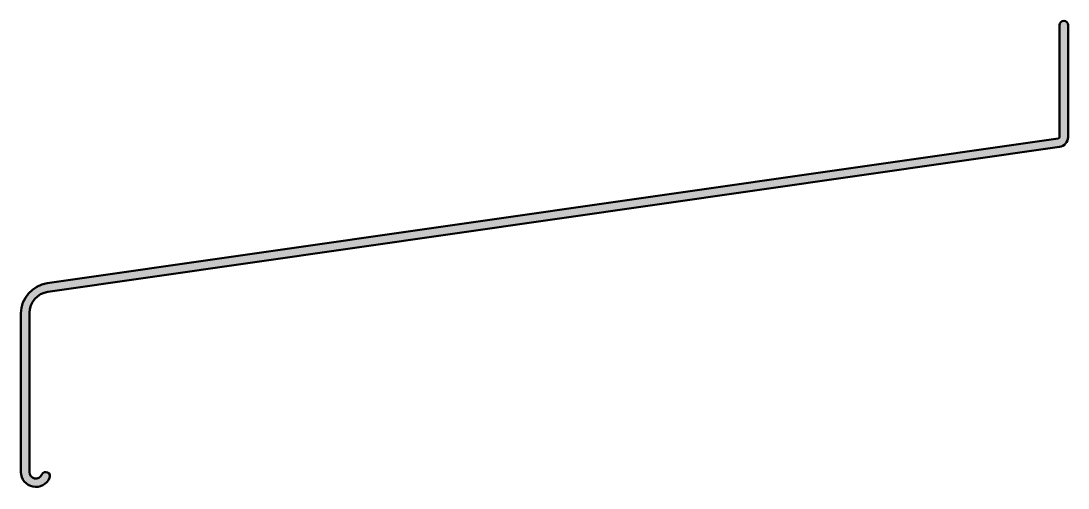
# Model space of a CAD drawing. Extents: x -210 to 0, y -94 to 0.
import ezdxf

# ---------------------------------------------------------------- set-up
doc = ezdxf.new("R2010")
doc.units = 0
doc.layers.add('0S-Alu contour', color=7, linetype='Continuous', lineweight=50)
doc.layers.add('0S-Alu hatch', color=252, linetype='Continuous', lineweight=25)

# ---------------------------------------------------------------- blocks, each defined once
blk = doc.blocks.new('180150__288E8EC9_213C_4B33_95FC_CC0A5124D126_')
at = {"layer": '0S-Alu hatch'}
h = blk.add_hatch(color=256, dxfattribs=at)
edge = h.paths.add_edge_path()
edge.add_arc((-203.8947450475914, -58.7195067851216), 6.102435219298138, 97.83076203399851, 179.6413112773867)
edge.add_line((-209.9970606859548, -58.68130396434174), (-209.9970606859547, -90.55016328664446))
edge.add_arc((-206.9971034739535, -90.5501984672073), 2.99995721220753, 179.9993280909889, 336.7141706777646)
edge.add_arc((-205.0222411107231, -91.40012960652766), 0.8499655156444232, 336.7141706777631, 516.7128663304213)
edge.add_ellipse((-206.9970603683048, -90.55016373414345), major_axis=(-1.300000317650026, 0), ratio=1, start_angle=-2.525496512362224e-05, end_angle=156.7128663304231, ccw=False)
edge.add_line((-208.2970606859547, -90.55016316106502), (-208.2970606859548, -58.63079496769958))
edge.add_ellipse((-203.9970606859548, -58.63079496769954), major_axis=(-4.299999999999982, 0), ratio=1, start_angle=278.1592318302234, end_angle=360, ccw=False)
edge.add_line((-204.6073366098974, -54.37432186233921), (-1.71186948079233, -25.28398918525805))
edge.add_arc((-1.990245851212667, -23.3034572879154), 2.000000000000018, 278.000872758418, 360)
edge.add_line((0.0097541487873509, -23.3034572879154), (0.0097541487873511, -0.8495537136939041))
edge.add_arc((-0.8402458512126488, -0.8495537136939045), 0.85, 0, 180)
edge.add_line((-1.690245851212648, -0.8495537136939043), (-1.690245851212648, -23.30344957073034))
edge.add_ellipse((-1.990245851212647, -23.30344957073034), major_axis=(-0.2999999999999989, 0), ratio=1, start_angle=98.15923183022352, end_angle=180, ccw=False)
edge.add_line((-1.94766846117014, -23.6004128106392), (-204.7261864934261, -52.67397779851681))
at = {"layer": '0S-Alu contour', "color": 7}
for points in [[(-1.690245851212648, -0.8495537136939043), (-1.690245851212648, -23.30344957073034)], [(0.0097541487873509, -23.3034572879154), (0.0097541487873511, -0.8495537136939041)], [(-1.94766846117014, -23.6004128106392), (-204.7261864934261, -52.67397779851681)], [(-204.6073366098974, -54.37432186233921), (-1.71186948079233, -25.28398918525805)], [(-209.9970606859548, -58.68130396434174), (-209.9970606859547, -90.55016328664446)], [(-208.2970606859547, -90.55016316106502), (-208.2970606859548, -58.63079496769958)]]:
    blk.add_lwpolyline(points, dxfattribs=at)
for centre, radius, start, end in [((-0.8402458512126488, -0.8495537136939045), 0.85, 0, 180), ((-1.990245851212667, -23.3034572879154), 2.000000000000018, 278.000872758418, 0), ((-203.8947450475914, -58.7195067851216), 6.102435219298138, 97.83076203399851, 179.6413112773867), ((-206.9971034739535, -90.5501984672073), 2.99995721220753, 179.9993280909889, 336.7141706777646), ((-205.0222411107231, -91.40012960652766), 0.8499655156444232, 336.7141706777631, 156.7128663304212)]:
    blk.add_arc(centre, radius, start, end, dxfattribs=at)
at = {"layer": '0S-Alu contour', "color": 7, "extrusion": (0, 0, -1)}
for centre, radius, start, end in [((1.990245851212647, -23.30344957073034), 0.2999999999999989, 180, 261.8407681697765), ((203.9970606859548, -58.63079496769954), 4.299999999999982, 0, 81.84076816977658), ((206.9970603683048, -90.55016373414345), 1.300000317650026, 203.287133669577, 2.52549650397e-05)]:
    blk.add_arc(centre, radius, start, end, dxfattribs=at)
blk = doc.blocks.new('180150__A9F28EE2_30E5_46E3_B15D_600159A50EB1_')
at = {"layer": '0S-Alu contour', "color": 7}
blk.add_blockref('180150__288E8EC9_213C_4B33_95FC_CC0A5124D126_', (0, 0), dxfattribs=at)

msp = doc.modelspace()

# ---------------------------------------------------------------- block references
at = {"layer": '0S-Alu contour', "color": 7}
msp.add_blockref('180150__A9F28EE2_30E5_46E3_B15D_600159A50EB1_', (0, 0), dxfattribs=at)

doc.saveas('drawing.dxf')
